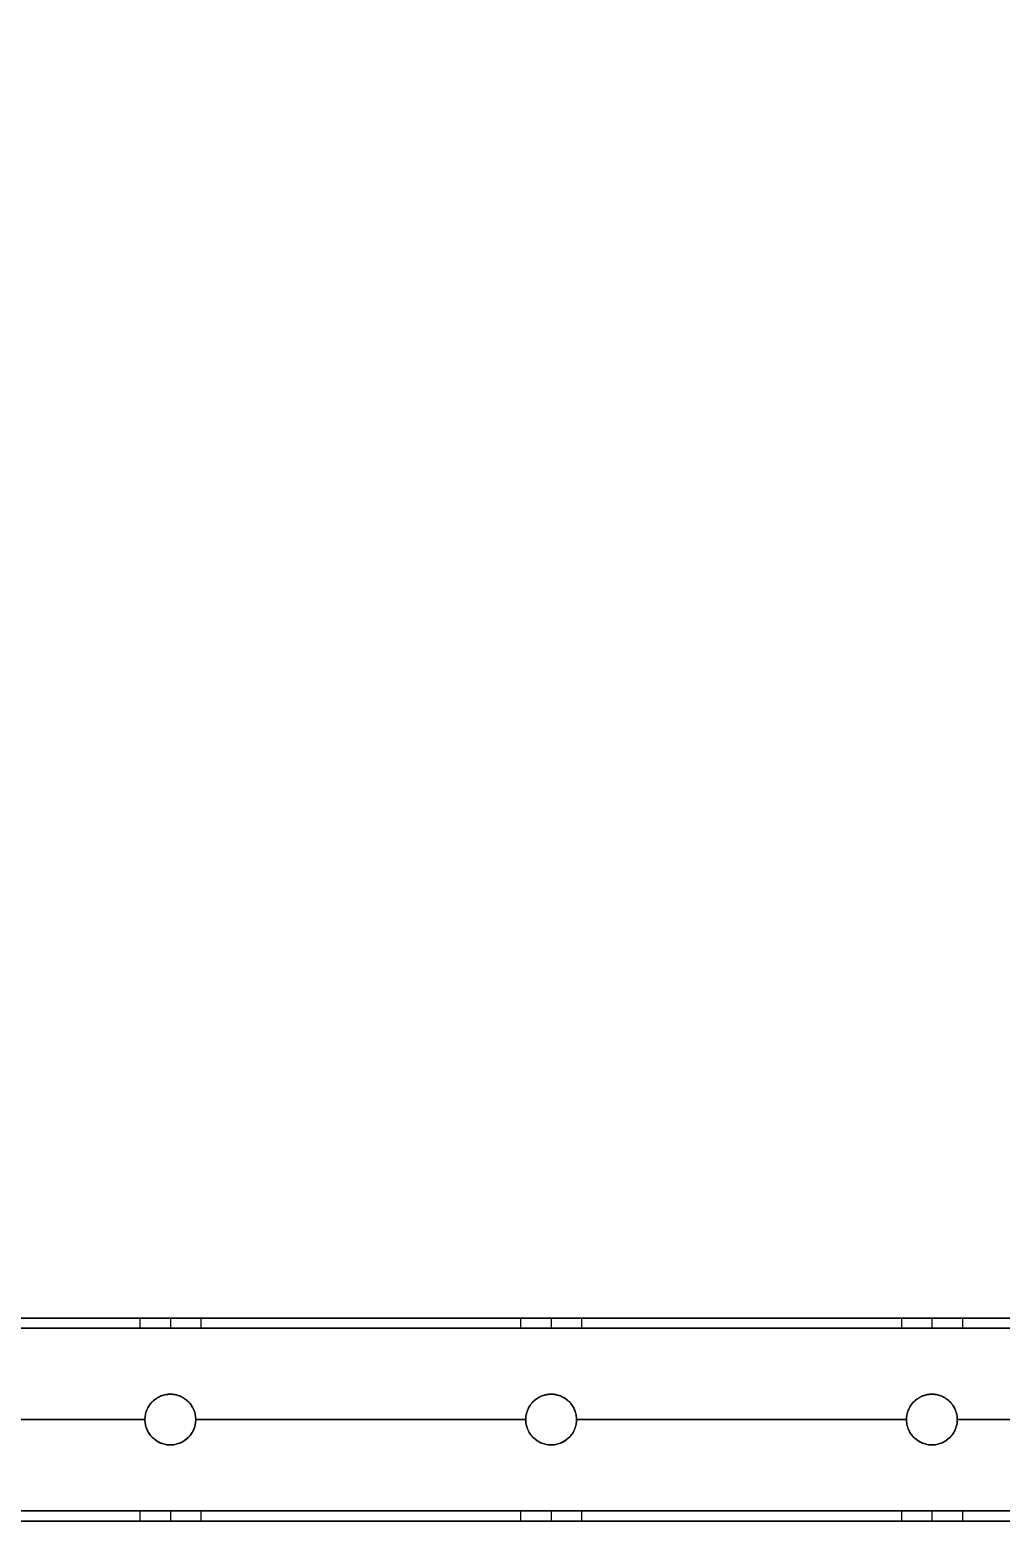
# Model space of a CAD drawing. Header units: millimetres. Extents: x -5956 to -4640, y -5088 to -3772.
# Drawn here: x -5213.3 to -5022, y -5087.9 to -4794.2 of the extents above; entities that cross this region are included whole.
import ezdxf

# ---------------------------------------------------------------- set-up
doc = ezdxf.new("R2010")
doc.units = ezdxf.units.MM
doc.header["$MEASUREMENT"] = 0
doc.layers.add('staal', color=5, linetype='Continuous', true_color=0x0000ff)

msp = doc.modelspace()

# ---------------------------------------------------------------- linework, layer by layer
at = {"layer": 'staal'}
for p, q in [((-5191.61, -5047.89, 1641.01), (-5191.61, -5049.89, 1641.01)), ((-5191.61, -5047.89, -404.81), (-5191.61, -5049.89, -404.81)), ((-5185.61, -5047.89, 1647.01), (-5185.61, -5049.89, 1647.01)), ((-5185.61, -5047.89, 1635.01), (-5185.61, -5049.89, 1635.01)), ((-5185.61, -5047.89, -398.81), (-5185.61, -5049.89, -398.81)), ((-5185.61, -5047.89, -410.81), (-5185.61, -5049.89, -410.81)), ((-5179.61, -5047.89, 1641.01), (-5179.61, -5049.89, 1641.01)), ((-5179.61, -5047.89, -404.81), (-5179.61, -5049.89, -404.81)), ((-5116.61, -5047.89, 1641.01), (-5116.61, -5049.89, 1641.01)), ((-5116.61, -5047.89, -404.81), (-5116.61, -5049.89, -404.81)), ((-5110.61, -5047.89, 1647.01), (-5110.61, -5049.89, 1647.01)), ((-5110.61, -5047.89, 1635.01), (-5110.61, -5049.89, 1635.01)), ((-5110.61, -5047.89, -398.81), (-5110.61, -5049.89, -398.81)), ((-5110.61, -5047.89, -410.81), (-5110.61, -5049.89, -410.81)), ((-5104.61, -5047.89, 1641.01), (-5104.61, -5049.89, 1641.01)), ((-5104.61, -5047.89, -404.81), (-5104.61, -5049.89, -404.81)), ((-5041.61, -5047.89, 1641.01), (-5041.61, -5049.89, 1641.01)), ((-5041.61, -5047.89, -404.81), (-5041.61, -5049.89, -404.81)), ((-5035.61, -5047.89, 1647.01), (-5035.61, -5049.89, 1647.01)), ((-5035.61, -5047.89, 1635.01), (-5035.61, -5049.89, 1635.01)), ((-5035.61, -5047.89, -398.81), (-5035.61, -5049.89, -398.81)), ((-5035.61, -5047.89, -410.81), (-5035.61, -5049.89, -410.81)), ((-5029.61, -5047.89, 1641.01), (-5029.61, -5049.89, 1641.01)), ((-5029.61, -5047.89, -404.81), (-5029.61, -5049.89, -404.81)), ((-5185.61, -5062.89, 1621.01), (-5185.61, -5062.89, 1623.01)), ((-5185.61, -5062.89, 1659.01), (-5185.61, -5062.89, 1661.01)), ((-5185.61, -5062.89, -424.81), (-5185.61, -5062.89, -422.81)), ((-5185.61, -5062.89, -386.81), (-5185.61, -5062.89, -384.81)), ((-5110.61, -5062.89, 1621.01), (-5110.61, -5062.89, 1623.01)), ((-5110.61, -5062.89, 1659.01), (-5110.61, -5062.89, 1661.01)), ((-5110.61, -5062.89, -424.81), (-5110.61, -5062.89, -422.81)), ((-5110.61, -5062.89, -386.81), (-5110.61, -5062.89, -384.81)), ((-5035.61, -5062.89, 1621.01), (-5035.61, -5062.89, 1623.01)), ((-5035.61, -5062.89, 1659.01), (-5035.61, -5062.89, 1661.01)), ((-5035.61, -5062.89, -424.81), (-5035.61, -5062.89, -422.81)), ((-5035.61, -5062.89, -386.81), (-5035.61, -5062.89, -384.81)), ((-5190.61, -5067.89, 1659.01), (-5190.61, -5067.89, 1661.01)), ((-5190.61, -5067.89, 1621.01), (-5190.61, -5067.89, 1623.01)), ((-5190.61, -5067.89, -386.81), (-5190.61, -5067.89, -384.81)), ((-5190.61, -5067.89, -424.81), (-5190.61, -5067.89, -422.81)), ((-5180.61, -5067.89, 1659.01), (-5180.61, -5067.89, 1661.01)), ((-5180.61, -5067.89, 1621.01), (-5180.61, -5067.89, 1623.01)), ((-5180.61, -5067.89, -386.81), (-5180.61, -5067.89, -384.81)), ((-5180.61, -5067.89, -424.81), (-5180.61, -5067.89, -422.81)), ((-5115.61, -5067.89, 1659.01), (-5115.61, -5067.89, 1661.01)), ((-5115.61, -5067.89, 1621.01), (-5115.61, -5067.89, 1623.01)), ((-5115.61, -5067.89, -386.81), (-5115.61, -5067.89, -384.81)), ((-5115.61, -5067.89, -424.81), (-5115.61, -5067.89, -422.81)), ((-5105.61, -5067.89, 1659.01), (-5105.61, -5067.89, 1661.01)), ((-5105.61, -5067.89, 1621.01), (-5105.61, -5067.89, 1623.01)), ((-5105.61, -5067.89, -386.81), (-5105.61, -5067.89, -384.81)), ((-5105.61, -5067.89, -424.81), (-5105.61, -5067.89, -422.81)), ((-5040.61, -5067.89, 1659.01), (-5040.61, -5067.89, 1661.01)), ((-5040.61, -5067.89, 1621.01), (-5040.61, -5067.89, 1623.01)), ((-5040.61, -5067.89, -386.81), (-5040.61, -5067.89, -384.81)), ((-5040.61, -5067.89, -424.81), (-5040.61, -5067.89, -422.81)), ((-5030.61, -5067.89, 1659.01), (-5030.61, -5067.89, 1661.01)), ((-5030.61, -5067.89, 1621.01), (-5030.61, -5067.89, 1623.01)), ((-5030.61, -5067.89, -386.81), (-5030.61, -5067.89, -384.81)), ((-5030.61, -5067.89, -424.81), (-5030.61, -5067.89, -422.81)), ((-5185.61, -5072.89, 1659.01), (-5185.61, -5072.89, 1661.01)), ((-5185.61, -5072.89, 1621.01), (-5185.61, -5072.89, 1623.01)), ((-5185.61, -5072.89, -386.81), (-5185.61, -5072.89, -384.81)), ((-5185.61, -5072.89, -424.81), (-5185.61, -5072.89, -422.81)), ((-5110.61, -5072.89, 1659.01), (-5110.61, -5072.89, 1661.01)), ((-5110.61, -5072.89, 1621.01), (-5110.61, -5072.89, 1623.01)), ((-5110.61, -5072.89, -386.81), (-5110.61, -5072.89, -384.81)), ((-5110.61, -5072.89, -424.81), (-5110.61, -5072.89, -422.81)), ((-5035.61, -5072.89, 1659.01), (-5035.61, -5072.89, 1661.01)), ((-5035.61, -5072.89, 1621.01), (-5035.61, -5072.89, 1623.01)), ((-5035.61, -5072.89, -386.81), (-5035.61, -5072.89, -384.81)), ((-5035.61, -5072.89, -424.81), (-5035.61, -5072.89, -422.81)), ((-5191.61, -5085.89, 1641.01), (-5191.61, -5087.89, 1641.01)), ((-5191.61, -5085.89, -404.81), (-5191.61, -5087.89, -404.81)), ((-5185.61, -5085.89, 1647.01), (-5185.61, -5087.89, 1647.01)), ((-5185.61, -5085.89, 1635.01), (-5185.61, -5087.89, 1635.01)), ((-5185.61, -5085.89, -398.81), (-5185.61, -5087.89, -398.81)), ((-5185.61, -5085.89, -410.81), (-5185.61, -5087.89, -410.81)), ((-5179.61, -5085.89, 1641.01), (-5179.61, -5087.89, 1641.01)), ((-5179.61, -5085.89, -404.81), (-5179.61, -5087.89, -404.81)), ((-5116.61, -5085.89, 1641.01), (-5116.61, -5087.89, 1641.01)), ((-5116.61, -5085.89, -404.81), (-5116.61, -5087.89, -404.81)), ((-5110.61, -5085.89, 1647.01), (-5110.61, -5087.89, 1647.01)), ((-5110.61, -5085.89, 1635.01), (-5110.61, -5087.89, 1635.01)), ((-5110.61, -5085.89, -398.81), (-5110.61, -5087.89, -398.81)), ((-5110.61, -5085.89, -410.81), (-5110.61, -5087.89, -410.81)), ((-5104.61, -5085.89, 1641.01), (-5104.61, -5087.89, 1641.01)), ((-5104.61, -5085.89, -404.81), (-5104.61, -5087.89, -404.81)), ((-5041.61, -5085.89, 1641.01), (-5041.61, -5087.89, 1641.01)), ((-5041.61, -5085.89, -404.81), (-5041.61, -5087.89, -404.81)), ((-5035.61, -5085.89, 1647.01), (-5035.61, -5087.89, 1647.01)), ((-5035.61, -5085.89, 1635.01), (-5035.61, -5087.89, 1635.01)), ((-5035.61, -5085.89, -398.81), (-5035.61, -5087.89, -398.81)), ((-5035.61, -5085.89, -410.81), (-5035.61, -5087.89, -410.81)), ((-5029.61, -5085.89, 1641.01), (-5029.61, -5087.89, 1641.01)), ((-5029.61, -5085.89, -404.81), (-5029.61, -5087.89, -404.81))]:
    msp.add_line(p, q, dxfattribs=at)
for points in [[(-4640.11, -5087.89), (-5956.11, -5087.89), (-5956.11, -3771.89), (-4640.11, -3771.89)], [(-4680.11, -5047.89), (-5916.11, -5047.89), (-5916.11, -3811.89), (-4680.11, -3811.89)]]:
    msp.add_lwpolyline(points, close=True, dxfattribs=at)
for centre in [(-5185.61, -5067.89, 1621.01), (-5185.61, -5067.89, 1660.01), (-5185.61, -5067.89, 1622.01), (-5185.61, -5067.89, -424.81), (-5185.61, -5067.89, -385.81), (-5185.61, -5067.89, -423.81), (-5110.61, -5067.89, 1621.01), (-5110.61, -5067.89, 1660.01), (-5110.61, -5067.89, 1622.01), (-5110.61, -5067.89, -424.81), (-5110.61, -5067.89, -385.81), (-5110.61, -5067.89, -423.81), (-5035.61, -5067.89, 1621.01), (-5035.61, -5067.89, 1660.01), (-5035.61, -5067.89, 1622.01), (-5035.61, -5067.89, -424.81), (-5035.61, -5067.89, -385.81), (-5035.61, -5067.89, -423.81)]:
    msp.add_circle(centre, 5, dxfattribs=at)
for points in [[(-4680.11, -5047.89, 1621.01), (-5298.11, -5047.89, 1621.01), (-5916.11, -5047.89, 1621.01)], [(-4680.11, -5047.89, 1661.01), (-5298.11, -5047.89, 1661.01), (-5916.11, -5047.89, 1661.01)], [(-5916.11, -5047.89, -424.81), (-5298.11, -5047.89, -424.81), (-4680.11, -5047.89, -424.81)], [(-5916.11, -5047.89, -384.81), (-5298.11, -5047.89, -384.81), (-4680.11, -5047.89, -384.81)], [(-5191.61, -5047.89, 1641.01), (-5223.11, -5047.89, 1641.01), (-5254.61, -5047.89, 1641.01)], [(-5254.61, -5047.89, -404.81), (-5223.11, -5047.89, -404.81), (-5191.61, -5047.89, -404.81)], [(-5116.61, -5047.89, 1641.01), (-5148.11, -5047.89, 1641.01), (-5179.61, -5047.89, 1641.01)], [(-5179.61, -5047.89, -404.81), (-5148.11, -5047.89, -404.81), (-5116.61, -5047.89, -404.81)], [(-5041.61, -5047.89, 1641.01), (-5073.11, -5047.89, 1641.01), (-5104.61, -5047.89, 1641.01)], [(-5104.61, -5047.89, -404.81), (-5073.11, -5047.89, -404.81), (-5041.61, -5047.89, -404.81)], [(-4966.61, -5047.89, 1641.01), (-4998.11, -5047.89, 1641.01), (-5029.61, -5047.89, 1641.01)], [(-5029.61, -5047.89, -404.81), (-4998.11, -5047.89, -404.81), (-4966.61, -5047.89, -404.81)], [(-4678.11, -5049.89, 1659.01), (-5298.11, -5049.89, 1659.01), (-5918.11, -5049.89, 1659.01)], [(-4678.11, -5049.89, 1623.01), (-5298.11, -5049.89, 1623.01), (-5918.11, -5049.89, 1623.01)], [(-5918.11, -5049.89, -386.81), (-5298.11, -5049.89, -386.81), (-4678.11, -5049.89, -386.81)], [(-5918.11, -5049.89, -422.81), (-5298.11, -5049.89, -422.81), (-4678.11, -5049.89, -422.81)], [(-5191.61, -5049.89, 1641.01), (-5223.11, -5049.89, 1641.01), (-5254.61, -5049.89, 1641.01)], [(-5254.61, -5049.89, -404.81), (-5223.11, -5049.89, -404.81), (-5191.61, -5049.89, -404.81)], [(-5116.61, -5049.89, 1641.01), (-5148.11, -5049.89, 1641.01), (-5179.61, -5049.89, 1641.01)], [(-5179.61, -5049.89, -404.81), (-5148.11, -5049.89, -404.81), (-5116.61, -5049.89, -404.81)], [(-5041.61, -5049.89, 1641.01), (-5073.11, -5049.89, 1641.01), (-5104.61, -5049.89, 1641.01)], [(-5104.61, -5049.89, -404.81), (-5073.11, -5049.89, -404.81), (-5041.61, -5049.89, -404.81)], [(-4966.61, -5049.89, 1641.01), (-4998.11, -5049.89, 1641.01), (-5029.61, -5049.89, 1641.01)], [(-5029.61, -5049.89, -404.81), (-4998.11, -5049.89, -404.81), (-4966.61, -5049.89, -404.81)], [(-5190.61, -5067.89, 1661.01), (-5223.11, -5067.89, 1661.01), (-5255.61, -5067.89, 1661.01)], [(-5190.61, -5067.89, 1659.01), (-5223.11, -5067.89, 1659.01), (-5255.61, -5067.89, 1659.01)], [(-5190.61, -5067.89, 1623.01), (-5223.11, -5067.89, 1623.01), (-5255.61, -5067.89, 1623.01)], [(-5190.61, -5067.89, 1621.01), (-5223.11, -5067.89, 1621.01), (-5255.61, -5067.89, 1621.01)], [(-5255.61, -5067.89, -384.81), (-5223.11, -5067.89, -384.81), (-5190.61, -5067.89, -384.81)], [(-5255.61, -5067.89, -386.81), (-5223.11, -5067.89, -386.81), (-5190.61, -5067.89, -386.81)], [(-5255.61, -5067.89, -422.81), (-5223.11, -5067.89, -422.81), (-5190.61, -5067.89, -422.81)], [(-5255.61, -5067.89, -424.81), (-5223.11, -5067.89, -424.81), (-5190.61, -5067.89, -424.81)], [(-5115.61, -5067.89, 1661.01), (-5148.11, -5067.89, 1661.01), (-5180.61, -5067.89, 1661.01)], [(-5115.61, -5067.89, 1659.01), (-5148.11, -5067.89, 1659.01), (-5180.61, -5067.89, 1659.01)], [(-5115.61, -5067.89, 1623.01), (-5148.11, -5067.89, 1623.01), (-5180.61, -5067.89, 1623.01)], [(-5115.61, -5067.89, 1621.01), (-5148.11, -5067.89, 1621.01), (-5180.61, -5067.89, 1621.01)], [(-5180.61, -5067.89, -384.81), (-5148.11, -5067.89, -384.81), (-5115.61, -5067.89, -384.81)], [(-5180.61, -5067.89, -386.81), (-5148.11, -5067.89, -386.81), (-5115.61, -5067.89, -386.81)], [(-5180.61, -5067.89, -422.81), (-5148.11, -5067.89, -422.81), (-5115.61, -5067.89, -422.81)], [(-5180.61, -5067.89, -424.81), (-5148.11, -5067.89, -424.81), (-5115.61, -5067.89, -424.81)], [(-5040.61, -5067.89, 1661.01), (-5073.11, -5067.89, 1661.01), (-5105.61, -5067.89, 1661.01)], [(-5040.61, -5067.89, 1659.01), (-5073.11, -5067.89, 1659.01), (-5105.61, -5067.89, 1659.01)], [(-5040.61, -5067.89, 1623.01), (-5073.11, -5067.89, 1623.01), (-5105.61, -5067.89, 1623.01)], [(-5040.61, -5067.89, 1621.01), (-5073.11, -5067.89, 1621.01), (-5105.61, -5067.89, 1621.01)], [(-5105.61, -5067.89, -384.81), (-5073.11, -5067.89, -384.81), (-5040.61, -5067.89, -384.81)], [(-5105.61, -5067.89, -386.81), (-5073.11, -5067.89, -386.81), (-5040.61, -5067.89, -386.81)], [(-5105.61, -5067.89, -422.81), (-5073.11, -5067.89, -422.81), (-5040.61, -5067.89, -422.81)], [(-5105.61, -5067.89, -424.81), (-5073.11, -5067.89, -424.81), (-5040.61, -5067.89, -424.81)], [(-4965.61, -5067.89, 1661.01), (-4998.11, -5067.89, 1661.01), (-5030.61, -5067.89, 1661.01)], [(-4965.61, -5067.89, 1659.01), (-4998.11, -5067.89, 1659.01), (-5030.61, -5067.89, 1659.01)], [(-4965.61, -5067.89, 1623.01), (-4998.11, -5067.89, 1623.01), (-5030.61, -5067.89, 1623.01)], [(-4965.61, -5067.89, 1621.01), (-4998.11, -5067.89, 1621.01), (-5030.61, -5067.89, 1621.01)], [(-5030.61, -5067.89, -384.81), (-4998.11, -5067.89, -384.81), (-4965.61, -5067.89, -384.81)], [(-5030.61, -5067.89, -386.81), (-4998.11, -5067.89, -386.81), (-4965.61, -5067.89, -386.81)], [(-5030.61, -5067.89, -422.81), (-4998.11, -5067.89, -422.81), (-4965.61, -5067.89, -422.81)], [(-5030.61, -5067.89, -424.81), (-4998.11, -5067.89, -424.81), (-4965.61, -5067.89, -424.81)], [(-4642.11, -5085.89, 1659.01), (-5298.11, -5085.89, 1659.01), (-5954.11, -5085.89, 1659.01)], [(-4642.11, -5085.89, 1623.01), (-5298.11, -5085.89, 1623.01), (-5954.11, -5085.89, 1623.01)], [(-5954.11, -5085.89, -386.81), (-5298.11, -5085.89, -386.81), (-4642.11, -5085.89, -386.81)], [(-5954.11, -5085.89, -422.81), (-5298.11, -5085.89, -422.81), (-4642.11, -5085.89, -422.81)], [(-5191.61, -5085.89, 1641.01), (-5223.11, -5085.89, 1641.01), (-5254.61, -5085.89, 1641.01)], [(-5254.61, -5085.89, -404.81), (-5223.11, -5085.89, -404.81), (-5191.61, -5085.89, -404.81)], [(-5116.61, -5085.89, 1641.01), (-5148.11, -5085.89, 1641.01), (-5179.61, -5085.89, 1641.01)], [(-5179.61, -5085.89, -404.81), (-5148.11, -5085.89, -404.81), (-5116.61, -5085.89, -404.81)], [(-5041.61, -5085.89, 1641.01), (-5073.11, -5085.89, 1641.01), (-5104.61, -5085.89, 1641.01)], [(-5104.61, -5085.89, -404.81), (-5073.11, -5085.89, -404.81), (-5041.61, -5085.89, -404.81)], [(-4966.61, -5085.89, 1641.01), (-4998.11, -5085.89, 1641.01), (-5029.61, -5085.89, 1641.01)], [(-5029.61, -5085.89, -404.81), (-4998.11, -5085.89, -404.81), (-4966.61, -5085.89, -404.81)], [(-4640.11, -5087.89, 1621.01), (-5298.11, -5087.89, 1621.01), (-5956.11, -5087.89, 1621.01)], [(-4640.11, -5087.89, 1661.01), (-5298.11, -5087.89, 1661.01), (-5956.11, -5087.89, 1661.01)], [(-5956.11, -5087.89, -424.81), (-5298.11, -5087.89, -424.81), (-4640.11, -5087.89, -424.81)], [(-5956.11, -5087.89, -384.81), (-5298.11, -5087.89, -384.81), (-4640.11, -5087.89, -384.81)], [(-5191.61, -5087.89, 1641.01), (-5223.11, -5087.89, 1641.01), (-5254.61, -5087.89, 1641.01)], [(-5254.61, -5087.89, -404.81), (-5223.11, -5087.89, -404.81), (-5191.61, -5087.89, -404.81)], [(-5116.61, -5087.89, 1641.01), (-5148.11, -5087.89, 1641.01), (-5179.61, -5087.89, 1641.01)], [(-5179.61, -5087.89, -404.81), (-5148.11, -5087.89, -404.81), (-5116.61, -5087.89, -404.81)], [(-5041.61, -5087.89, 1641.01), (-5073.11, -5087.89, 1641.01), (-5104.61, -5087.89, 1641.01)], [(-5104.61, -5087.89, -404.81), (-5073.11, -5087.89, -404.81), (-5041.61, -5087.89, -404.81)], [(-4966.61, -5087.89, 1641.01), (-4998.11, -5087.89, 1641.01), (-5029.61, -5087.89, 1641.01)], [(-5029.61, -5087.89, -404.81), (-4998.11, -5087.89, -404.81), (-4966.61, -5087.89, -404.81)]]:
    msp.add_open_spline(points, degree=2, dxfattribs=at)
for points, weights, knots in [([(-5185.61, -5047.89, 1647.01), (-5179.61, -5047.89, 1647.01), (-5179.61, -5047.89, 1641.01), (-5179.61, -5047.89, 1635.01), (-5185.61, -5047.89, 1635.01), (-5191.61, -5047.89, 1635.01), (-5191.61, -5047.89, 1641.01), (-5191.61, -5047.89, 1647.01), (-5185.61, -5047.89, 1647.01)], [1, 0.707106781187, 1, 0.707106781187, 1, 0.707106781187, 1, 0.707106781187, 1], [0, 0, 0, 7.853982, 7.853982, 15.707963, 15.707963, 23.561945, 23.561945, 31.415927, 31.415927, 31.415927]), ([(-5185.61, -5047.89, -398.81), (-5191.61, -5047.89, -398.81), (-5191.61, -5047.89, -404.81), (-5191.61, -5047.89, -410.81), (-5185.61, -5047.89, -410.81), (-5179.61, -5047.89, -410.81), (-5179.61, -5047.89, -404.81), (-5179.61, -5047.89, -398.81), (-5185.61, -5047.89, -398.81)], [0.999999860338, 0.707106851018, 1, 0.707106781187, 1, 0.707106781187, 1, 0.707106851018, 0.999999860338], [0, 0, 0, 7.853981, 7.853981, 15.707963, 15.707963, 23.561946, 23.561946, 31.415927, 31.415927, 31.415927]), ([(-5110.61, -5047.89, 1647.01), (-5104.61, -5047.89, 1647.01), (-5104.61, -5047.89, 1641.01), (-5104.61, -5047.89, 1635.01), (-5110.61, -5047.89, 1635.01), (-5116.61, -5047.89, 1635.01), (-5116.61, -5047.89, 1641.01), (-5116.61, -5047.89, 1647.01), (-5110.61, -5047.89, 1647.01)], [0.999999860338, 0.707106851018, 1, 0.707106781187, 1, 0.707106781187, 1, 0.707106851018, 0.999999860338], [0, 0, 0, 7.853981, 7.853981, 15.707963, 15.707963, 23.561946, 23.561946, 31.415927, 31.415927, 31.415927]), ([(-5110.61, -5047.89, -398.81), (-5116.61, -5047.89, -398.81), (-5116.61, -5047.89, -404.81), (-5116.61, -5047.89, -410.81), (-5110.61, -5047.89, -410.81), (-5104.61, -5047.89, -410.81), (-5104.61, -5047.89, -404.81), (-5104.61, -5047.89, -398.81), (-5110.61, -5047.89, -398.81)], [0.999999860338, 0.707106851018, 1, 0.707106781187, 1, 0.707106781187, 1, 0.707106851018, 0.999999860338], [0, 0, 0, 7.853981, 7.853981, 15.707963, 15.707963, 23.561946, 23.561946, 31.415927, 31.415927, 31.415927]), ([(-5035.61, -5047.89, 1647.01), (-5029.61, -5047.89, 1647.01), (-5029.61, -5047.89, 1641.01), (-5029.61, -5047.89, 1635.01), (-5035.61, -5047.89, 1635.01), (-5041.61, -5047.89, 1635.01), (-5041.61, -5047.89, 1641.01), (-5041.61, -5047.89, 1647.01), (-5035.61, -5047.89, 1647.01)], [1, 0.707106781187, 1, 0.707106781187, 1, 0.707106781187, 1, 0.707106781187, 1], [0, 0, 0, 7.853982, 7.853982, 15.707963, 15.707963, 23.561945, 23.561945, 31.415927, 31.415927, 31.415927]), ([(-5035.61, -5047.89, -398.81), (-5041.61, -5047.89, -398.81), (-5041.61, -5047.89, -404.81), (-5041.61, -5047.89, -410.81), (-5035.61, -5047.89, -410.81), (-5029.61, -5047.89, -410.81), (-5029.61, -5047.89, -404.81), (-5029.61, -5047.89, -398.81), (-5035.61, -5047.89, -398.81)], [1, 0.707106781187, 1, 0.707106781187, 1, 0.707106781187, 1, 0.707106781187, 1], [0, 0, 0, 7.853982, 7.853982, 15.707963, 15.707963, 23.561945, 23.561945, 31.415927, 31.415927, 31.415927]), ([(-5185.61, -5049.89, 1647.01), (-5191.61, -5049.89, 1647.01), (-5191.61, -5049.89, 1641.01), (-5191.61, -5049.89, 1635.01), (-5185.61, -5049.89, 1635.01), (-5179.61, -5049.89, 1635.01), (-5179.61, -5049.89, 1641.01), (-5179.61, -5049.89, 1647.01), (-5185.61, -5049.89, 1647.01)], [1, 0.707106781187, 1, 0.707106781187, 1, 0.707106781187, 1, 0.707106781187, 1], [-31.415927, -31.415927, -31.415927, -23.561945, -23.561945, -15.707963, -15.707963, -7.853982, -7.853982, 0, 0, 0]), ([(-5185.61, -5049.89, -398.81), (-5179.61, -5049.89, -398.81), (-5179.61, -5049.89, -404.81), (-5179.61, -5049.89, -410.81), (-5185.61, -5049.89, -410.81), (-5191.61, -5049.89, -410.81), (-5191.61, -5049.89, -404.81), (-5191.61, -5049.89, -398.81), (-5185.61, -5049.89, -398.81)], [1, 0.707106781187, 1, 0.707106781187, 1, 0.707106781187, 1, 0.707106781187, 1], [-31.415927, -31.415927, -31.415927, -23.561945, -23.561945, -15.707963, -15.707963, -7.853982, -7.853982, 0, 0, 0]), ([(-5110.61, -5049.89, 1647.01), (-5116.61, -5049.89, 1647.01), (-5116.61, -5049.89, 1641.01), (-5116.61, -5049.89, 1635.01), (-5110.61, -5049.89, 1635.01), (-5104.61, -5049.89, 1635.01), (-5104.61, -5049.89, 1641.01), (-5104.61, -5049.89, 1647.01), (-5110.61, -5049.89, 1647.01)], [0.999999860338, 0.707106851018, 1, 0.707106781187, 1, 0.707106781187, 1, 0.707106851018, 0.999999860338], [-31.415927, -31.415927, -31.415927, -23.561946, -23.561946, -15.707963, -15.707963, -7.853981, -7.853981, 0, 0, 0]), ([(-5110.61, -5049.89, -398.81), (-5104.61, -5049.89, -398.81), (-5104.61, -5049.89, -404.81), (-5104.61, -5049.89, -410.81), (-5110.61, -5049.89, -410.81), (-5116.61, -5049.89, -410.81), (-5116.61, -5049.89, -404.81), (-5116.61, -5049.89, -398.81), (-5110.61, -5049.89, -398.81)], [1, 0.707106781187, 1, 0.707106781187, 1, 0.707106781187, 1, 0.707106781187, 1], [-31.415927, -31.415927, -31.415927, -23.561945, -23.561945, -15.707963, -15.707963, -7.853982, -7.853982, 0, 0, 0]), ([(-5035.61, -5049.89, 1647.01), (-5041.61, -5049.89, 1647.01), (-5041.61, -5049.89, 1641.01), (-5041.61, -5049.89, 1635.01), (-5035.61, -5049.89, 1635.01), (-5029.61, -5049.89, 1635.01), (-5029.61, -5049.89, 1641.01), (-5029.61, -5049.89, 1647.01), (-5035.61, -5049.89, 1647.01)], [1, 0.707106781187, 1, 0.707106781187, 1, 0.707106781187, 1, 0.707106781187, 1], [-31.415927, -31.415927, -31.415927, -23.561945, -23.561945, -15.707963, -15.707963, -7.853982, -7.853982, 0, 0, 0]), ([(-5035.61, -5049.89, -398.81), (-5029.61, -5049.89, -398.81), (-5029.61, -5049.89, -404.81), (-5029.61, -5049.89, -410.81), (-5035.61, -5049.89, -410.81), (-5041.61, -5049.89, -410.81), (-5041.61, -5049.89, -404.81), (-5041.61, -5049.89, -398.81), (-5035.61, -5049.89, -398.81)], [1, 0.707106781187, 1, 0.707106781187, 1, 0.707106781187, 1, 0.707106781187, 1], [-31.415927, -31.415927, -31.415927, -23.561945, -23.561945, -15.707963, -15.707963, -7.853982, -7.853982, 0, 0, 0]), ([(-5185.61, -5062.89, 1661.01), (-5190.61, -5062.89, 1661.01), (-5190.61, -5067.89, 1661.01), (-5190.61, -5072.89, 1661.01), (-5185.61, -5072.89, 1661.01), (-5180.61, -5072.89, 1661.01), (-5180.61, -5067.89, 1661.01), (-5180.61, -5062.89, 1661.01), (-5185.61, -5062.89, 1661.01)], [1, 0.707106781187, 1, 0.707106781187, 1, 0.707106781187, 1, 0.707106781187, 1], [-31.415927, -31.415927, -31.415927, -23.561945, -23.561945, -15.707963, -15.707963, -7.853982, -7.853982, 0, 0, 0]), ([(-5185.61, -5062.89, 1659.01), (-5180.61, -5062.89, 1659.01), (-5180.61, -5067.89, 1659.01), (-5180.61, -5072.89, 1659.01), (-5185.61, -5072.89, 1659.01), (-5190.61, -5072.89, 1659.01), (-5190.61, -5067.89, 1659.01), (-5190.61, -5062.89, 1659.01), (-5185.61, -5062.89, 1659.01)], [1, 0.707106781187, 1, 0.707106781187, 1, 0.707106781187, 1, 0.707106781187, 1], [0, 0, 0, 7.853982, 7.853982, 15.707963, 15.707963, 23.561945, 23.561945, 31.415927, 31.415927, 31.415927]), ([(-5185.61, -5062.89, 1623.01), (-5190.61, -5062.89, 1623.01), (-5190.61, -5067.89, 1623.01), (-5190.61, -5072.89, 1623.01), (-5185.61, -5072.89, 1623.01), (-5180.61, -5072.89, 1623.01), (-5180.61, -5067.89, 1623.01), (-5180.61, -5062.89, 1623.01), (-5185.61, -5062.89, 1623.01)], [1, 0.707106781187, 1, 0.707106781187, 1, 0.707106781187, 1, 0.707106781187, 1], [-31.415927, -31.415927, -31.415927, -23.561945, -23.561945, -15.707963, -15.707963, -7.853982, -7.853982, 0, 0, 0]), ([(-5185.61, -5062.89, -384.81), (-5180.61, -5062.89, -384.81), (-5180.61, -5067.89, -384.81), (-5180.61, -5072.89, -384.81), (-5185.61, -5072.89, -384.81), (-5190.61, -5072.89, -384.81), (-5190.61, -5067.89, -384.81), (-5190.61, -5062.89, -384.81), (-5185.61, -5062.89, -384.81)], [1, 0.707106781187, 1, 0.707106781187, 1, 0.707106781187, 1, 0.707106781187, 1], [-31.415927, -31.415927, -31.415927, -23.561945, -23.561945, -15.707963, -15.707963, -7.853982, -7.853982, 0, 0, 0]), ([(-5185.61, -5062.89, -386.81), (-5190.61, -5062.89, -386.81), (-5190.61, -5067.89, -386.81), (-5190.61, -5072.89, -386.81), (-5185.61, -5072.89, -386.81), (-5180.61, -5072.89, -386.81), (-5180.61, -5067.89, -386.81), (-5180.61, -5062.89, -386.81), (-5185.61, -5062.89, -386.81)], [1, 0.707106781187, 1, 0.707106781187, 1, 0.707106781187, 1, 0.707106781187, 1], [0, 0, 0, 7.853982, 7.853982, 15.707963, 15.707963, 23.561945, 23.561945, 31.415927, 31.415927, 31.415927]), ([(-5185.61, -5062.89, -422.81), (-5180.61, -5062.89, -422.81), (-5180.61, -5067.89, -422.81), (-5180.61, -5072.89, -422.81), (-5185.61, -5072.89, -422.81), (-5190.61, -5072.89, -422.81), (-5190.61, -5067.89, -422.81), (-5190.61, -5062.89, -422.81), (-5185.61, -5062.89, -422.81)], [1, 0.707106781187, 1, 0.707106781187, 1, 0.707106781187, 1, 0.707106781187, 1], [-31.415927, -31.415927, -31.415927, -23.561945, -23.561945, -15.707963, -15.707963, -7.853982, -7.853982, 0, 0, 0]), ([(-5110.61, -5062.89, 1661.01), (-5115.61, -5062.89, 1661.01), (-5115.61, -5067.89, 1661.01), (-5115.61, -5072.89, 1661.01), (-5110.61, -5072.89, 1661.01), (-5105.61, -5072.89, 1661.01), (-5105.61, -5067.89, 1661.01), (-5105.61, -5062.89, 1661.01), (-5110.61, -5062.89, 1661.01)], [1, 0.707106781187, 1, 0.707106781187, 1, 0.707106781187, 1, 0.707106781187, 1], [-31.415927, -31.415927, -31.415927, -23.561945, -23.561945, -15.707963, -15.707963, -7.853982, -7.853982, 0, 0, 0]), ([(-5110.61, -5062.89, 1659.01), (-5105.61, -5062.89, 1659.01), (-5105.61, -5067.89, 1659.01), (-5105.61, -5072.89, 1659.01), (-5110.61, -5072.89, 1659.01), (-5115.61, -5072.89, 1659.01), (-5115.61, -5067.89, 1659.01), (-5115.61, -5062.89, 1659.01), (-5110.61, -5062.89, 1659.01)], [1, 0.707106781187, 1, 0.707106781187, 1, 0.707106781187, 1, 0.707106781187, 1], [0, 0, 0, 7.853982, 7.853982, 15.707963, 15.707963, 23.561945, 23.561945, 31.415927, 31.415927, 31.415927]), ([(-5110.61, -5062.89, 1623.01), (-5115.61, -5062.89, 1623.01), (-5115.61, -5067.89, 1623.01), (-5115.61, -5072.89, 1623.01), (-5110.61, -5072.89, 1623.01), (-5105.61, -5072.89, 1623.01), (-5105.61, -5067.89, 1623.01), (-5105.61, -5062.89, 1623.01), (-5110.61, -5062.89, 1623.01)], [1, 0.707106781187, 1, 0.707106781187, 1, 0.707106781187, 1, 0.707106781187, 1], [-31.415927, -31.415927, -31.415927, -23.561945, -23.561945, -15.707963, -15.707963, -7.853982, -7.853982, 0, 0, 0]), ([(-5110.61, -5062.89, -384.81), (-5105.61, -5062.89, -384.81), (-5105.61, -5067.89, -384.81), (-5105.61, -5072.89, -384.81), (-5110.61, -5072.89, -384.81), (-5115.61, -5072.89, -384.81), (-5115.61, -5067.89, -384.81), (-5115.61, -5062.89, -384.81), (-5110.61, -5062.89, -384.81)], [1, 0.707106781187, 1, 0.707106781187, 1, 0.707106781187, 1, 0.707106781187, 1], [-31.415927, -31.415927, -31.415927, -23.561945, -23.561945, -15.707963, -15.707963, -7.853982, -7.853982, 0, 0, 0]), ([(-5110.61, -5062.89, -386.81), (-5115.61, -5062.89, -386.81), (-5115.61, -5067.89, -386.81), (-5115.61, -5072.89, -386.81), (-5110.61, -5072.89, -386.81), (-5105.61, -5072.89, -386.81), (-5105.61, -5067.89, -386.81), (-5105.61, -5062.89, -386.81), (-5110.61, -5062.89, -386.81)], [1, 0.707106781187, 1, 0.707106781187, 1, 0.707106781187, 1, 0.707106781187, 1], [0, 0, 0, 7.853982, 7.853982, 15.707963, 15.707963, 23.561945, 23.561945, 31.415927, 31.415927, 31.415927]), ([(-5110.61, -5062.89, -422.81), (-5105.61, -5062.89, -422.81), (-5105.61, -5067.89, -422.81), (-5105.61, -5072.89, -422.81), (-5110.61, -5072.89, -422.81), (-5115.61, -5072.89, -422.81), (-5115.61, -5067.89, -422.81), (-5115.61, -5062.89, -422.81), (-5110.61, -5062.89, -422.81)], [1, 0.707106781187, 1, 0.707106781187, 1, 0.707106781187, 1, 0.707106781187, 1], [-31.415927, -31.415927, -31.415927, -23.561945, -23.561945, -15.707963, -15.707963, -7.853982, -7.853982, 0, 0, 0]), ([(-5035.61, -5062.89, 1661.01), (-5040.61, -5062.89, 1661.01), (-5040.61, -5067.89, 1661.01), (-5040.61, -5072.89, 1661.01), (-5035.61, -5072.89, 1661.01), (-5030.61, -5072.89, 1661.01), (-5030.61, -5067.89, 1661.01), (-5030.61, -5062.89, 1661.01), (-5035.61, -5062.89, 1661.01)], [1, 0.707106781187, 1, 0.707106781187, 1, 0.707106781187, 1, 0.707106781187, 1], [-31.415927, -31.415927, -31.415927, -23.561945, -23.561945, -15.707963, -15.707963, -7.853982, -7.853982, 0, 0, 0]), ([(-5035.61, -5062.89, 1659.01), (-5030.61, -5062.89, 1659.01), (-5030.61, -5067.89, 1659.01), (-5030.61, -5072.89, 1659.01), (-5035.61, -5072.89, 1659.01), (-5040.61, -5072.89, 1659.01), (-5040.61, -5067.89, 1659.01), (-5040.61, -5062.89, 1659.01), (-5035.61, -5062.89, 1659.01)], [1, 0.707106781187, 1, 0.707106781187, 1, 0.707106781187, 1, 0.707106781187, 1], [0, 0, 0, 7.853982, 7.853982, 15.707963, 15.707963, 23.561945, 23.561945, 31.415927, 31.415927, 31.415927]), ([(-5035.61, -5062.89, 1623.01), (-5040.61, -5062.89, 1623.01), (-5040.61, -5067.89, 1623.01), (-5040.61, -5072.89, 1623.01), (-5035.61, -5072.89, 1623.01), (-5030.61, -5072.89, 1623.01), (-5030.61, -5067.89, 1623.01), (-5030.61, -5062.89, 1623.01), (-5035.61, -5062.89, 1623.01)], [1, 0.707106781187, 1, 0.707106781187, 1, 0.707106781187, 1, 0.707106781187, 1], [-31.415927, -31.415927, -31.415927, -23.561945, -23.561945, -15.707963, -15.707963, -7.853982, -7.853982, 0, 0, 0]), ([(-5035.61, -5062.89, -384.81), (-5030.61, -5062.89, -384.81), (-5030.61, -5067.89, -384.81), (-5030.61, -5072.89, -384.81), (-5035.61, -5072.89, -384.81), (-5040.61, -5072.89, -384.81), (-5040.61, -5067.89, -384.81), (-5040.61, -5062.89, -384.81), (-5035.61, -5062.89, -384.81)], [1, 0.707106781187, 1, 0.707106781187, 1, 0.707106781187, 1, 0.707106781187, 1], [-31.415927, -31.415927, -31.415927, -23.561945, -23.561945, -15.707963, -15.707963, -7.853982, -7.853982, 0, 0, 0]), ([(-5035.61, -5062.89, -386.81), (-5040.61, -5062.89, -386.81), (-5040.61, -5067.89, -386.81), (-5040.61, -5072.89, -386.81), (-5035.61, -5072.89, -386.81), (-5030.61, -5072.89, -386.81), (-5030.61, -5067.89, -386.81), (-5030.61, -5062.89, -386.81), (-5035.61, -5062.89, -386.81)], [1, 0.707106781187, 1, 0.707106781187, 1, 0.707106781187, 1, 0.707106781187, 1], [0, 0, 0, 7.853982, 7.853982, 15.707963, 15.707963, 23.561945, 23.561945, 31.415927, 31.415927, 31.415927]), ([(-5035.61, -5062.89, -422.81), (-5030.61, -5062.89, -422.81), (-5030.61, -5067.89, -422.81), (-5030.61, -5072.89, -422.81), (-5035.61, -5072.89, -422.81), (-5040.61, -5072.89, -422.81), (-5040.61, -5067.89, -422.81), (-5040.61, -5062.89, -422.81), (-5035.61, -5062.89, -422.81)], [1, 0.707106781187, 1, 0.707106781187, 1, 0.707106781187, 1, 0.707106781187, 1], [-31.415927, -31.415927, -31.415927, -23.561945, -23.561945, -15.707963, -15.707963, -7.853982, -7.853982, 0, 0, 0]), ([(-5185.61, -5085.89, 1647.01), (-5179.61, -5085.89, 1647.01), (-5179.61, -5085.89, 1641.01), (-5179.61, -5085.89, 1635.01), (-5185.61, -5085.89, 1635.01), (-5191.61, -5085.89, 1635.01), (-5191.61, -5085.89, 1641.01), (-5191.61, -5085.89, 1647.01), (-5185.61, -5085.89, 1647.01)], [1, 0.707106781187, 1, 0.707106781187, 1, 0.707106781187, 1, 0.707106781187, 1], [0, 0, 0, 7.853982, 7.853982, 15.707963, 15.707963, 23.561945, 23.561945, 31.415927, 31.415927, 31.415927]), ([(-5185.61, -5085.89, -398.81), (-5191.61, -5085.89, -398.81), (-5191.61, -5085.89, -404.81), (-5191.61, -5085.89, -410.81), (-5185.61, -5085.89, -410.81), (-5179.61, -5085.89, -410.81), (-5179.61, -5085.89, -404.81), (-5179.61, -5085.89, -398.81), (-5185.61, -5085.89, -398.81)], [1, 0.707106781187, 1, 0.707106781187, 1, 0.707106781187, 1, 0.707106781187, 1], [0, 0, 0, 7.853982, 7.853982, 15.707963, 15.707963, 23.561945, 23.561945, 31.415927, 31.415927, 31.415927]), ([(-5110.61, -5085.89, 1647.01), (-5104.61, -5085.89, 1647.01), (-5104.61, -5085.89, 1641.01), (-5104.61, -5085.89, 1635.01), (-5110.61, -5085.89, 1635.01), (-5116.61, -5085.89, 1635.01), (-5116.61, -5085.89, 1641.01), (-5116.61, -5085.89, 1647.01), (-5110.61, -5085.89, 1647.01)], [1, 0.707106781187, 1, 0.707106781187, 1, 0.707106781187, 1, 0.707106781187, 1], [0, 0, 0, 7.853982, 7.853982, 15.707963, 15.707963, 23.561945, 23.561945, 31.415927, 31.415927, 31.415927]), ([(-5110.61, -5085.89, -398.81), (-5116.61, -5085.89, -398.81), (-5116.61, -5085.89, -404.81), (-5116.61, -5085.89, -410.81), (-5110.61, -5085.89, -410.81), (-5104.61, -5085.89, -410.81), (-5104.61, -5085.89, -404.81), (-5104.61, -5085.89, -398.81), (-5110.61, -5085.89, -398.81)], [1, 0.707106781187, 1, 0.707106781187, 1, 0.707106781187, 1, 0.707106781187, 1], [0, 0, 0, 7.853982, 7.853982, 15.707963, 15.707963, 23.561945, 23.561945, 31.415927, 31.415927, 31.415927]), ([(-5035.61, -5085.89, 1647.01), (-5029.61, -5085.89, 1647.01), (-5029.61, -5085.89, 1641.01), (-5029.61, -5085.89, 1635.01), (-5035.61, -5085.89, 1635.01), (-5041.61, -5085.89, 1635.01), (-5041.61, -5085.89, 1641.01), (-5041.61, -5085.89, 1647.01), (-5035.61, -5085.89, 1647.01)], [1, 0.707106781187, 1, 0.707106781187, 1, 0.707106781187, 1, 0.707106781187, 1], [0, 0, 0, 7.853982, 7.853982, 15.707963, 15.707963, 23.561945, 23.561945, 31.415927, 31.415927, 31.415927]), ([(-5035.61, -5085.89, -398.81), (-5041.61, -5085.89, -398.81), (-5041.61, -5085.89, -404.81), (-5041.61, -5085.89, -410.81), (-5035.61, -5085.89, -410.81), (-5029.61, -5085.89, -410.81), (-5029.61, -5085.89, -404.81), (-5029.61, -5085.89, -398.81), (-5035.61, -5085.89, -398.81)], [1, 0.707106781187, 1, 0.707106781187, 1, 0.707106781187, 1, 0.707106781187, 1], [0, 0, 0, 7.853982, 7.853982, 15.707963, 15.707963, 23.561945, 23.561945, 31.415927, 31.415927, 31.415927]), ([(-5185.61, -5087.89, 1647.01), (-5191.61, -5087.89, 1647.01), (-5191.61, -5087.89, 1641.01), (-5191.61, -5087.89, 1635.01), (-5185.61, -5087.89, 1635.01), (-5179.61, -5087.89, 1635.01), (-5179.61, -5087.89, 1641.01), (-5179.61, -5087.89, 1647.01), (-5185.61, -5087.89, 1647.01)], [1, 0.707106781187, 1, 0.707106781187, 1, 0.707106781187, 1, 0.707106781187, 1], [-31.415927, -31.415927, -31.415927, -23.561945, -23.561945, -15.707963, -15.707963, -7.853982, -7.853982, 0, 0, 0]), ([(-5185.61, -5087.89, -398.81), (-5179.61, -5087.89, -398.81), (-5179.61, -5087.89, -404.81), (-5179.61, -5087.89, -410.81), (-5185.61, -5087.89, -410.81), (-5191.61, -5087.89, -410.81), (-5191.61, -5087.89, -404.81), (-5191.61, -5087.89, -398.81), (-5185.61, -5087.89, -398.81)], [1, 0.707106781187, 1, 0.707106781187, 1, 0.707106781187, 1, 0.707106781187, 1], [-31.415927, -31.415927, -31.415927, -23.561945, -23.561945, -15.707963, -15.707963, -7.853982, -7.853982, 0, 0, 0]), ([(-5110.61, -5087.89, 1647.01), (-5116.61, -5087.89, 1647.01), (-5116.61, -5087.89, 1641.01), (-5116.61, -5087.89, 1635.01), (-5110.61, -5087.89, 1635.01), (-5104.61, -5087.89, 1635.01), (-5104.61, -5087.89, 1641.01), (-5104.61, -5087.89, 1647.01), (-5110.61, -5087.89, 1647.01)], [1, 0.707106781187, 1, 0.707106781187, 1, 0.707106781187, 1, 0.707106781187, 1], [-31.415927, -31.415927, -31.415927, -23.561945, -23.561945, -15.707963, -15.707963, -7.853982, -7.853982, 0, 0, 0]), ([(-5110.61, -5087.89, -398.81), (-5104.61, -5087.89, -398.81), (-5104.61, -5087.89, -404.81), (-5104.61, -5087.89, -410.81), (-5110.61, -5087.89, -410.81), (-5116.61, -5087.89, -410.81), (-5116.61, -5087.89, -404.81), (-5116.61, -5087.89, -398.81), (-5110.61, -5087.89, -398.81)], [0.999999860338, 0.707106851018, 1, 0.707106781187, 1, 0.707106781187, 1, 0.707106851018, 0.999999860338], [-31.415927, -31.415927, -31.415927, -23.561946, -23.561946, -15.707963, -15.707963, -7.853981, -7.853981, 0, 0, 0]), ([(-5035.61, -5087.89, 1647.01), (-5041.61, -5087.89, 1647.01), (-5041.61, -5087.89, 1641.01), (-5041.61, -5087.89, 1635.01), (-5035.61, -5087.89, 1635.01), (-5029.61, -5087.89, 1635.01), (-5029.61, -5087.89, 1641.01), (-5029.61, -5087.89, 1647.01), (-5035.61, -5087.89, 1647.01)], [0.999999860338, 0.707106851018, 1, 0.707106781187, 1, 0.707106781187, 1, 0.707106851018, 0.999999860338], [-31.415927, -31.415927, -31.415927, -23.561946, -23.561946, -15.707963, -15.707963, -7.853981, -7.853981, 0, 0, 0]), ([(-5035.61, -5087.89, -398.81), (-5029.61, -5087.89, -398.81), (-5029.61, -5087.89, -404.81), (-5029.61, -5087.89, -410.81), (-5035.61, -5087.89, -410.81), (-5041.61, -5087.89, -410.81), (-5041.61, -5087.89, -404.81), (-5041.61, -5087.89, -398.81), (-5035.61, -5087.89, -398.81)], [1, 0.707106781187, 1, 0.707106781187, 1, 0.707106781187, 1, 0.707106781187, 1], [-31.415927, -31.415927, -31.415927, -23.561945, -23.561945, -15.707963, -15.707963, -7.853982, -7.853982, 0, 0, 0])]:
    msp.add_rational_spline(points, weights, degree=2, knots=knots, dxfattribs=at)

doc.saveas('drawing.dxf')
